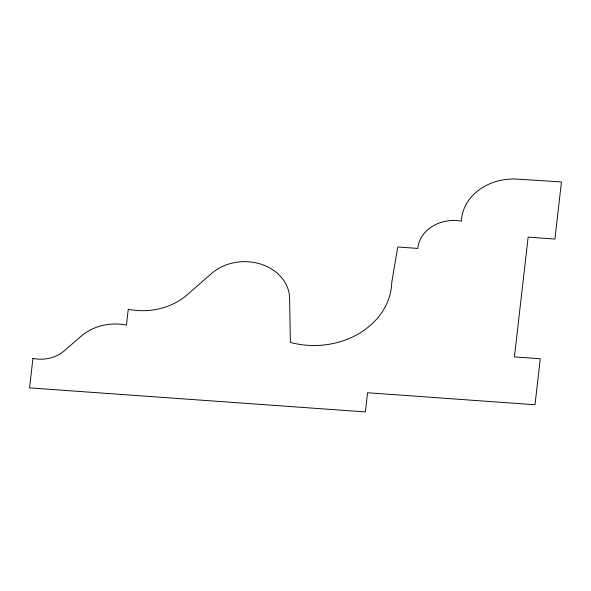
<?xml version="1.0" encoding="UTF-8"?>
<svg xmlns="http://www.w3.org/2000/svg" width="591" height="591" viewBox="0 0 591 591"><rect width="100%" height="100%" fill="white"/><g stroke="black" fill="none" stroke-linecap="round" stroke-linejoin="round"><path stroke-width="0.89" d="M32.919 358.397L29.55 387.873L365.378 411.92L367.565 392.756L535.003 404.746L540.263 358.752L514.429 356.898L528.132 237.139L554.919 239.052L561.45 181.947L517.568 179.132A51.698 42.862 -1.3 0 0 461.468 221.167A35.704 29.602 -1.3 0 0 417.837 248.427L397.743 246.986L391.752 282.542A77.185 63.991 -1.3 0 1 290.366 342.455L289.612 298.418A45.315 37.565 -1.3 0 0 260.912 264.155A45.315 37.565 -1.3 0 0 211.571 273.485L187.155 294.806A60.873 50.464 -1.3 0 1 128.247 309.256L126.437 325.116A46.704 38.718 -1.3 0 0 81.359 336.02L64.005 351.002A31.921 26.462 -1.3 0 1 32.919 358.397"/></g></svg>
